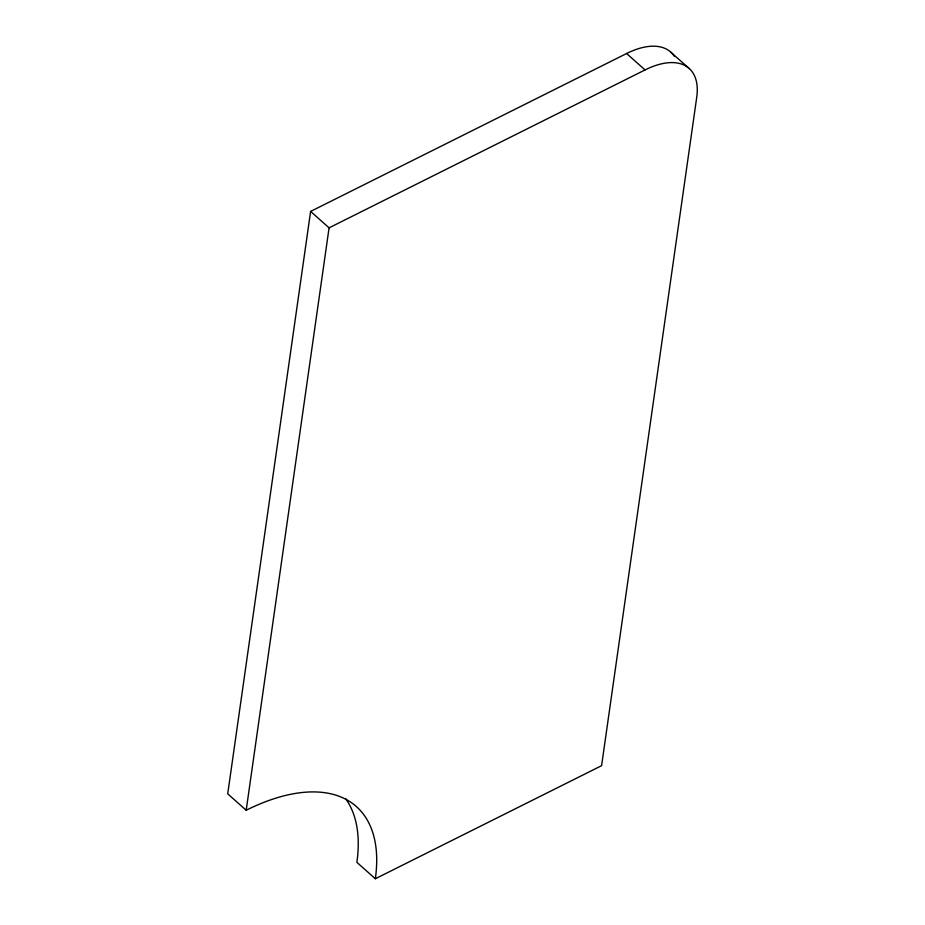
<?xml version="1.0" encoding="UTF-8"?>
<svg xmlns="http://www.w3.org/2000/svg" width="925" height="925" viewBox="0 0 925 925"><rect width="100%" height="100%" fill="white"/><g stroke="black" fill="none" stroke-linecap="round" stroke-linejoin="round"><path stroke-width="1.39" d="M310.615 211.42L227.723 793.835L246.189 810.254A196.528 101.218 -48.4 0 1 375.33 878.75L601.597 765.68L696.722 97.333A78.613 40.48 -48.4 0 0 645.06 69.93L626.595 53.523L310.615 211.42L329.08 227.839L246.189 810.254M329.08 227.839L645.06 69.93M670.856 52.216L689.322 68.635M375.33 878.75L356.865 862.331A196.528 101.218 -48.4 0 0 345.488 798.518M626.595 53.523A78.613 40.48 -48.4 0 1 674.313 56.275"/></g></svg>
